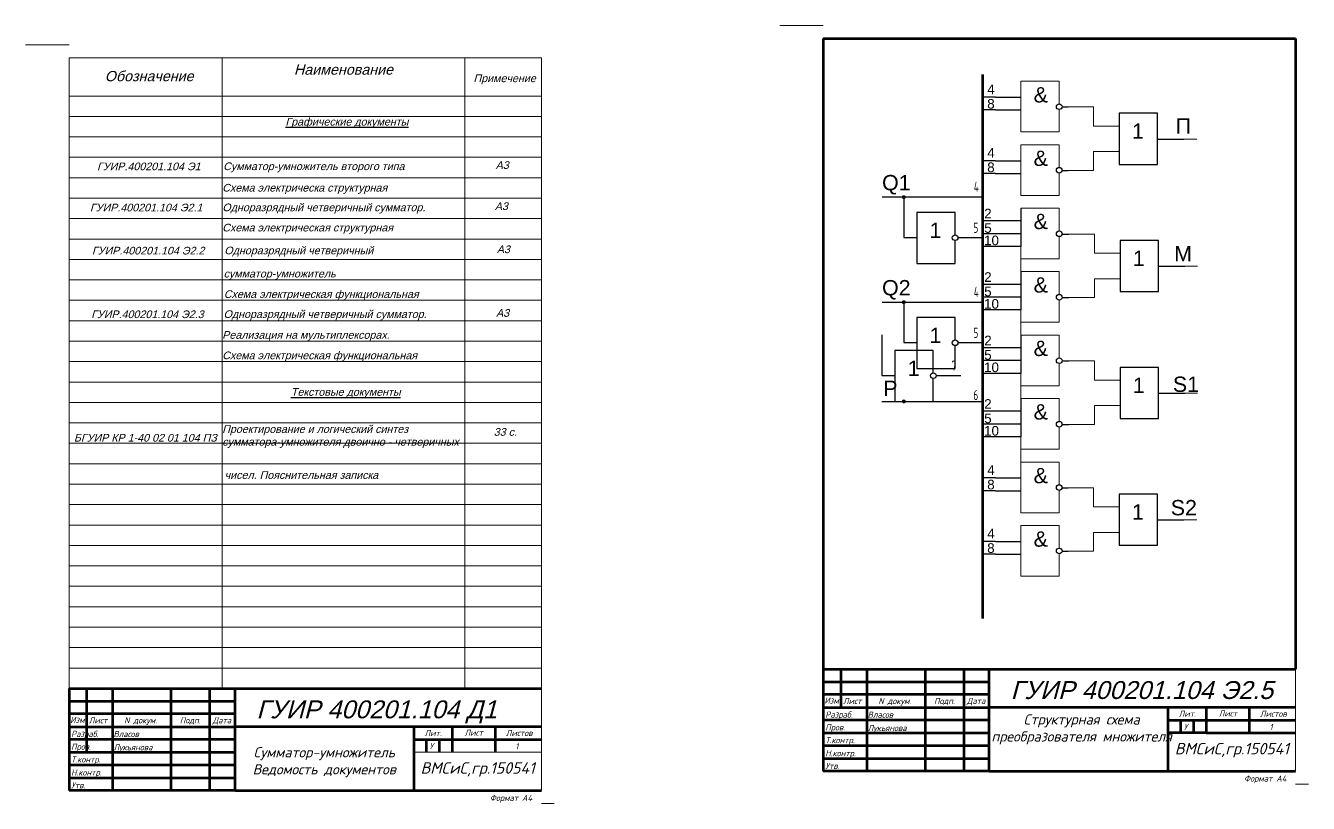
# Model space of a CAD drawing. Header units: millimetres. Extents: x 378 to 3574, y -250 to 1765.
# Drawn here: x 1731 to 2233, y 68 to 373 of the extents above; entities that cross this region are included whole.
import ezdxf
from ezdxf.enums import TextEntityAlignment as Align

# ---------------------------------------------------------------- set-up
doc = ezdxf.new("R2010")
doc.units = ezdxf.units.MM
doc.styles.get("Standard").update_dxf_attribs({"font": 'Arial.ttf'})
doc.styles.add('ЕСКД', font='eskd15.shx', dxfattribs={"width": 0.8})
doc.styles.add('чер', font='ISOCPEUR.TTF', dxfattribs={"oblique": 15})

msp = doc.modelspace()

# ---------------------------------------------------------------- hatches: boundary and pattern name
at = {"lineweight": 30, "transparency": 33554551}
h = msp.add_hatch(color=0, dxfattribs=at)
edge = h.paths.add_edge_path()
edge.add_arc((2074.66, 305.4), 0.773, 0, 360)
h = msp.add_hatch(color=0, dxfattribs=at)
edge = h.paths.add_edge_path()
edge.add_arc((2074.65, 264.25), 0.773, 0, 360)
h = msp.add_hatch(color=0, dxfattribs=at)
edge = h.paths.add_edge_path()
edge.add_arc((2074.67, 225.38), 0.773, 0, 360)

# ---------------------------------------------------------------- linework, layer by layer
at = {"color": 0, "linetype": 'ByBlock', "lineweight": 20, "transparency": 33554551}
for p, q in [((2043.12, 372.56), (2026.12, 372.56)), ((2043.12, 372.56), (2026.12, 372.56)), ((2043.12, 372.56), (2043.12, 372.56)), ((1747.71, 364.99), (1730.71, 364.99)), ((1747.71, 359.99), (1807.71, 359.99)), ((1747.71, 359.99), (1747.71, 344.99)), ((1747.71, 359.99), (1747.71, 344.99)), ((1807.71, 359.99), (1807.71, 336.99)), ((1807.71, 359.99), (1902.71, 359.99)), ((1902.71, 359.99), (1902.71, 112.99)), ((1902.71, 359.99), (1932.71, 359.99)), ((1932.71, 359.99), (1932.71, 112.99)), ((2228.12, 352.56), (2228.12, 344.56)), ((2120.51, 350.8), (2135.51, 350.8)), ((2120.51, 350.8), (2120.51, 330.94)), ((2135.51, 350.8), (2135.52, 341.92)), ((1747.71, 344.99), (1747.71, 336.99)), ((1747.71, 344.99), (1932.71, 344.99)), ((1932.71, 344.99), (1932.71, 336.99)), ((1747.71, 336.99), (1747.71, 112.99)), ((1932.71, 336.99), (1747.71, 336.99)), ((1807.71, 336.99), (1807.71, 112.99)), ((2135.51, 330.94), (2135.51, 339.69)), ((2139.01, 340.74), (2149.01, 340.74)), ((2149.01, 340.74), (2149.01, 333.24)), ((2159.01, 338.24), (2159.01, 333.24)), ((2159.01, 333.24), (2149.01, 333.24)), ((2159.01, 333.24), (2159.01, 323.24)), ((1932.71, 328.99), (1747.71, 328.99)), ((2120.51, 330.94), (2135.51, 330.94)), ((2120.51, 330.94), (2135.51, 330.94)), ((2184.39, 328.15), (2189.39, 328.15)), ((2120.51, 325.94), (2120.51, 306.09)), ((2135.51, 325.94), (2120.51, 325.94)), ((2135.51, 325.94), (2135.52, 317.07)), ((2154.01, 323.24), (2149.01, 323.24)), ((2149.01, 315.88), (2149.01, 323.24)), ((2159.01, 323.24), (2154.01, 323.24)), ((1932.71, 320.99), (1747.71, 320.99)), ((1932.71, 312.99), (1747.71, 312.99)), ((2135.51, 306.09), (2135.51, 314.84)), ((2139.01, 315.88), (2149.01, 315.88)), ((1932.71, 304.99), (1747.71, 304.99)), ((2135.51, 306.09), (2120.51, 306.09)), ((1932.71, 296.99), (1747.71, 296.99)), ((2120.51, 301.09), (2135.51, 301.09)), ((2135.51, 301.09), (2135.51, 292.16)), ((1932.71, 288.99), (1747.71, 288.99)), ((2135.51, 281.24), (2135.51, 289.93)), ((2139.36, 290.95), (2149.36, 290.95)), ((2149.36, 290.95), (2149.36, 283.45)), ((2159.36, 288.45), (2159.36, 283.45)), ((2120.51, 281.24), (2120.51, 286.09)), ((2159.36, 283.45), (2149.36, 283.45)), ((2159.36, 283.45), (2159.36, 273.45)), ((1932.71, 280.99), (1747.71, 280.99)), ((2135.51, 281.24), (2120.51, 281.24)), ((2120.51, 281.24), (2120.51, 276.24)), ((2184.74, 278.36), (2189.74, 278.36)), ((1932.71, 272.99), (1747.71, 272.99)), ((2120.51, 276.24), (2135.51, 276.24)), ((2135.51, 276.24), (2135.51, 267.31)), ((2154.36, 273.45), (2149.36, 273.45)), ((2149.36, 266.1), (2149.36, 273.45)), ((2159.36, 273.45), (2154.36, 273.45)), ((1932.71, 264.99), (1747.71, 264.99)), ((2135.51, 256.38), (2135.51, 265.08)), ((2139.36, 266.1), (2149.36, 266.1)), ((1932.71, 256.99), (1747.71, 256.99)), ((2120.51, 256.38), (2120.51, 261.24)), ((2135.51, 256.38), (2120.51, 256.38)), ((2120.51, 256.38), (2120.51, 251.38)), ((2120.51, 251.38), (2135.51, 251.38)), ((2135.51, 251.38), (2135.51, 242.45)), ((1932.71, 248.99), (1747.71, 248.99)), ((2139.36, 241.24), (2149.36, 241.24)), ((2149.36, 241.24), (2149.36, 233.74)), ((1932.71, 240.99), (1747.71, 240.99)), ((2120.51, 231.53), (2120.51, 236.38)), ((2135.51, 231.53), (2135.51, 240.22)), ((2159.36, 238.74), (2159.36, 233.74)), ((1932.71, 232.99), (1747.71, 232.99)), ((2135.51, 231.53), (2120.51, 231.53)), ((2120.51, 231.53), (2120.51, 226.53)), ((2159.36, 233.74), (2149.36, 233.74)), ((2159.36, 233.74), (2159.36, 223.74)), ((2120.51, 226.53), (2135.51, 226.53)), ((2135.51, 226.53), (2135.51, 217.6)), ((2184.74, 228.65), (2189.74, 228.65)), ((1932.71, 224.99), (1747.71, 224.99)), ((2154.36, 223.74), (2149.36, 223.74)), ((2149.36, 216.39), (2149.36, 223.74)), ((2159.36, 223.74), (2154.36, 223.74)), ((1932.71, 216.99), (1747.71, 216.99)), ((2139.36, 216.39), (2149.36, 216.39)), ((2120.51, 206.67), (2120.51, 211.53)), ((2135.51, 206.67), (2135.51, 215.37)), ((1932.71, 208.99), (1747.71, 208.99)), ((2135.51, 206.67), (2120.51, 206.67)), ((2120.51, 206.67), (2120.51, 201.67)), ((1932.71, 200.99), (1747.71, 200.99)), ((2120.51, 201.67), (2135.51, 201.67)), ((2120.51, 201.67), (2120.51, 181.82)), ((2135.51, 201.67), (2135.52, 192.8)), ((1932.71, 192.99), (1747.71, 192.99)), ((2139.01, 191.61), (2149.01, 191.61)), ((2149.01, 191.61), (2149.01, 184.11)), ((2135.51, 181.82), (2135.51, 190.57)), ((2159.01, 189.11), (2159.01, 184.11)), ((1932.71, 184.99), (1747.71, 184.99)), ((2120.51, 181.82), (2135.51, 181.82)), ((2120.51, 181.82), (2135.51, 181.82)), ((2159.01, 184.11), (2149.01, 184.11)), ((2159.01, 184.11), (2159.01, 174.11)), ((1932.71, 176.99), (1747.71, 176.99)), ((2120.51, 176.82), (2120.51, 156.97)), ((2135.51, 176.82), (2120.51, 176.82)), ((2135.51, 176.82), (2135.52, 167.94)), ((2184.39, 179.02), (2189.39, 179.02)), ((2154.01, 174.11), (2149.01, 174.11)), ((2149.01, 166.76), (2149.01, 174.11)), ((2159.01, 174.11), (2154.01, 174.11)), ((1932.71, 168.99), (1747.71, 168.99)), ((2139.01, 166.76), (2149.01, 166.76)), ((1932.71, 160.99), (1747.71, 160.99)), ((2135.51, 156.97), (2135.51, 165.71)), ((2135.51, 156.97), (2120.51, 156.97)), ((1932.71, 152.99), (1747.71, 152.99)), ((1932.71, 144.99), (1747.71, 144.99)), ((1932.71, 136.99), (1747.71, 136.99)), ((1932.71, 128.99), (1747.71, 128.99)), ((1932.71, 120.99), (1747.71, 120.99)), ((2043.12, 120.56), (2228.12, 120.56)), ((2228.12, 120.56), (2228.12, 80.56)), ((1747.71, 112.99), (1932.71, 112.99)), ((1932.71, 112.99), (1932.71, 72.99)), ((2193.12, 105.56), (2193.12, 95.56)), ((1897.71, 97.99), (1897.71, 87.99)), ((1897.71, 87.99), (1882.71, 87.99)), ((1897.71, 87.99), (1932.71, 87.99)), ((2228.12, 75.56), (2233.12, 75.56)), ((1932.71, 67.99), (1937.71, 67.99))]:
    msp.add_line(p, q, dxfattribs=at)
at = {"color": 0, "linetype": 'ByBlock', "lineweight": 60, "transparency": 33554551}
for p, q in [((2043.12, 367.56), (2103.12, 367.56)), ((2043.12, 367.56), (2043.12, 352.56)), ((2043.12, 367.56), (2043.12, 352.56)), ((2103.12, 367.56), (2198.12, 367.56)), ((2198.12, 367.56), (2228.12, 367.56)), ((2228.12, 367.56), (2228.12, 120.56)), ((2043.12, 352.56), (2043.12, 344.56)), ((2105.51, 353.38), (2105.52, 184.49)), ((2043.12, 344.56), (2043.12, 120.56)), ((2105.52, 184.49), (2105.52, 140.37)), ((2043.12, 120.56), (2228.12, 120.56)), ((2043.12, 120.56), (2043.12, 80.56)), ((2043.12, 115.56), (2108.12, 115.56)), ((2050.12, 105.56), (2050.12, 120.56)), ((2060.12, 120.56), (2060.12, 80.56)), ((2083.12, 80.56), (2083.12, 120.56)), ((2098.12, 120.56), (2098.12, 80.56)), ((2108.12, 80.56), (2108.12, 120.56)), ((1747.71, 112.99), (1932.71, 112.99)), ((1747.71, 112.99), (1747.71, 72.99)), ((1754.71, 87.99), (1754.71, 112.99)), ((1764.71, 112.99), (1764.71, 72.99)), ((1787.71, 72.99), (1787.71, 112.99)), ((1802.71, 112.99), (1802.71, 72.99)), ((1812.71, 72.99), (1812.71, 112.99)), ((2108.12, 110.56), (2043.12, 110.56)), ((1747.71, 107.99), (1812.71, 107.99)), ((2043.12, 105.56), (2108.12, 105.56)), ((2228.12, 105.56), (2108.12, 105.56)), ((2178.12, 105.56), (2178.12, 80.56)), ((2193.12, 105.56), (2193.12, 95.56)), ((2210.12, 95.56), (2210.12, 105.56)), ((1812.71, 102.99), (1747.71, 102.99)), ((2108.12, 100.56), (2043.12, 100.56)), ((2178.12, 100.56), (2228.12, 100.56)), ((2183.12, 95.56), (2183.12, 100.56)), ((2188.12, 100.56), (2188.12, 95.56)), ((1747.71, 97.99), (1812.71, 97.99)), ((1932.71, 97.99), (1812.71, 97.99)), ((1882.71, 97.99), (1882.71, 72.99)), ((1897.71, 97.99), (1897.71, 87.99)), ((1914.71, 87.99), (1914.71, 97.99)), ((2043.12, 95.56), (2108.12, 95.56)), ((2193.12, 95.56), (2178.12, 95.56)), ((2193.12, 95.56), (2228.12, 95.56)), ((1812.71, 92.99), (1747.71, 92.99)), ((1882.71, 92.99), (1932.71, 92.99)), ((1887.71, 87.99), (1887.71, 92.99)), ((1892.71, 92.99), (1892.71, 87.99)), ((2108.12, 90.56), (2043.12, 90.56)), ((1747.71, 87.99), (1812.71, 87.99)), ((2043.12, 85.56), (2108.12, 85.56)), ((1812.71, 82.99), (1747.71, 82.99)), ((2108.12, 80.56), (2043.12, 80.56)), ((2108.12, 80.56), (2228.12, 80.56)), ((1747.71, 77.99), (1812.71, 77.99)), ((1812.71, 72.99), (1747.71, 72.99)), ((1812.71, 72.99), (1932.71, 72.99))]:
    msp.add_line(p, q, dxfattribs=at)
at = {"color": 0, "linetype": 'ByBlock', "lineweight": -2, "transparency": 33554551}
for p, q in [((2110.59, 344.54), (2105.51, 344.54)), ((2110.59, 339.54), (2105.51, 339.54)), ((2136.63, 340.74), (2139.01, 340.74)), ((2174.01, 328.15), (2184.39, 328.15)), ((2110.59, 319.68), (2105.51, 319.68)), ((2110.59, 314.68), (2105.51, 314.68)), ((2136.63, 315.88), (2139.01, 315.88)), ((2066.15, 305.48), (2105.51, 305.48)), ((2094.73, 299.4), (2079.73, 299.4)), ((2094.73, 290.62), (2094.73, 299.4)), ((2120.51, 301.09), (2120.51, 296.09)), ((2110.59, 296.09), (2105.51, 296.09)), ((2120.51, 296.09), (2110.59, 296.09)), ((2120.51, 296.09), (2120.51, 291.09)), ((2120.51, 296.09), (2120.51, 291.09)), ((2094.73, 279.4), (2094.73, 288.4)), ((2105.52, 289.51), (2095.9, 289.51)), ((2110.59, 291.09), (2105.51, 291.09)), ((2120.51, 291.09), (2110.59, 291.09)), ((2120.51, 291.09), (2120.51, 286.09)), ((2136.67, 290.95), (2139.36, 290.95)), ((2110.59, 286.09), (2105.51, 286.09)), ((2120.51, 286.09), (2110.59, 286.09)), ((2079.73, 279.4), (2094.73, 279.4)), ((2174.36, 278.36), (2184.74, 278.36)), ((2120.51, 276.24), (2120.51, 271.24)), ((2110.59, 271.24), (2105.51, 271.24)), ((2120.51, 271.24), (2110.59, 271.24)), ((2120.51, 271.24), (2120.51, 266.24)), ((2120.51, 271.24), (2120.51, 266.24)), ((2066.14, 264.33), (2105.51, 264.33)), ((2110.59, 266.24), (2105.51, 266.24)), ((2120.51, 266.24), (2110.59, 266.24)), ((2120.51, 266.24), (2120.51, 261.24)), ((2136.67, 266.1), (2139.36, 266.1)), ((2094.72, 258.25), (2079.72, 258.25)), ((2094.72, 249.48), (2094.72, 258.25)), ((2110.59, 261.24), (2105.51, 261.24)), ((2120.51, 261.24), (2110.59, 261.24)), ((2120.51, 251.38), (2120.51, 246.38)), ((2094.72, 238.25), (2094.72, 247.25)), ((2105.52, 248.36), (2095.89, 248.36)), ((2110.59, 246.38), (2105.51, 246.38)), ((2120.51, 246.38), (2110.59, 246.38)), ((2120.51, 246.38), (2120.51, 241.38)), ((2120.51, 246.38), (2120.51, 241.38)), ((2086.18, 245.37, -1482.48), (2071.18, 245.37, -1482.48)), ((2086.18, 236.59, -1482.48), (2086.18, 245.37, -1482.48)), ((2110.59, 241.38), (2105.51, 241.38)), ((2120.51, 241.38), (2110.59, 241.38)), ((2120.51, 241.38), (2120.51, 236.38)), ((2136.67, 241.24), (2139.36, 241.24)), ((2079.72, 238.25), (2094.72, 238.25)), ((2110.59, 236.38), (2105.51, 236.38)), ((2120.51, 236.38), (2110.59, 236.38)), ((2086.18, 225.37, -1482.48), (2086.18, 234.37, -1482.48)), ((2096.97, 235.48, -1482.48), (2087.35, 235.48, -1482.48)), ((2120.51, 226.53), (2120.51, 221.53)), ((2174.36, 228.65), (2184.74, 228.65)), ((2066.08, 225.37), (2105.45, 225.37)), ((2071.18, 225.37, -1482.48), (2086.18, 225.37, -1482.48)), ((2110.59, 221.53), (2105.51, 221.53)), ((2120.51, 221.53), (2110.59, 221.53)), ((2120.51, 221.53), (2120.51, 216.53)), ((2120.51, 221.53), (2120.51, 216.53)), ((2110.59, 216.53), (2105.51, 216.53)), ((2120.51, 216.53), (2110.59, 216.53)), ((2120.51, 216.53), (2120.51, 211.53)), ((2136.67, 216.39), (2139.36, 216.39)), ((2110.59, 211.53), (2105.51, 211.53)), ((2120.51, 211.53), (2110.59, 211.53)), ((2110.59, 195.42), (2105.51, 195.42)), ((2136.63, 191.61), (2139.01, 191.61)), ((2110.59, 190.42), (2105.51, 190.42)), ((2174.01, 179.02), (2184.39, 179.02)), ((2110.59, 170.56), (2105.51, 170.56)), ((2136.63, 166.76), (2139.01, 166.76)), ((2110.59, 165.56), (2105.51, 165.56))]:
    msp.add_line(p, q, dxfattribs=at)
at = {"color": 0, "linetype": 'ByBlock', "transparency": 33554551}
for p, q in [((2110.59, 344.54), (2120.45, 344.54)), ((2110.59, 339.54), (2120.45, 339.54)), ((2110.59, 319.68), (2120.45, 319.68)), ((2110.59, 314.68), (2120.45, 314.68)), ((2110.59, 195.42), (2120.45, 195.42)), ((2110.59, 190.42), (2120.45, 190.42)), ((2110.59, 170.56), (2120.45, 170.56)), ((2110.59, 165.56), (2120.45, 165.56))]:
    msp.add_line(p, q, dxfattribs=at)
at = {"color": 0, "lineweight": -2, "transparency": 33554551}
for p, q in [((2074.63, 305.48), (2074.63, 289.59)), ((2079.73, 299.4), (2079.73, 289.4)), ((2074.63, 289.59), (2079.73, 289.59)), ((2079.73, 289.4), (2079.73, 279.4)), ((2074.62, 264.33), (2074.62, 248.45)), ((2079.72, 258.25), (2079.72, 248.25)), ((2066.08, 251.45, -1482.48), (2066.08, 235.56, -1482.48)), ((2074.62, 248.45), (2079.72, 248.45)), ((2079.72, 248.25), (2079.72, 238.25)), ((2071.18, 245.37, -1482.48), (2071.18, 235.37, -1482.48)), ((2066.08, 235.56, -1482.48), (2071.18, 235.56, -1482.48)), ((2071.18, 235.37, -1482.48), (2071.18, 225.37, -1482.48))]:
    msp.add_line(p, q, dxfattribs=at)
at = {"color": 0, "linetype": 'ByBlock', "lineweight": -2, "transparency": 33554551}
for points in [[(2159.01, 318.24), (2174.01, 318.24), (2174.01, 338.24), (2159.01, 338.24)], [(2159.36, 268.45), (2174.36, 268.45), (2174.36, 288.45), (2159.36, 288.45)], [(2159.36, 218.74), (2174.36, 218.74), (2174.36, 238.74), (2159.36, 238.74)], [(2159.01, 169.11), (2174.01, 169.11), (2174.01, 189.11), (2159.01, 189.11)]]:
    msp.add_lwpolyline(points, close=True, dxfattribs=at)
at = {"color": 0, "linetype": 'ByBlock', "transparency": 33554551}
for centre in [(2135.52, 340.81), (2135.52, 315.95), (2135.56, 291.05), (2135.56, 266.19), (2135.56, 241.34), (2135.56, 216.48), (2135.52, 191.68), (2135.52, 166.83)]:
    msp.add_circle(centre, 1.11, dxfattribs=at)
at = {"color": 0, "linetype": 'ByBlock', "lineweight": -2, "transparency": 33554551}
for centre in [(2094.78, 289.51), (2094.78, 248.36), (2086.23, 235.48, -1482.48)]:
    msp.add_circle(centre, 1.11, dxfattribs=at)

# ---------------------------------------------------------------- texts
at = {"color": 0, "linetype": 'ByBlock', "transparency": 33554551}
for s, height, p in [('4', 3.77, (2107.33, 345.72)), ('&', 6, (2125.51, 342.48)), ('8', 3.77, (2107.33, 340.07)), ('П', 6, (2181.17, 330.26)), ('4', 3.77, (2107.33, 320.86)), ('&', 6, (2125.51, 317.63)), ('8', 3.77, (2107.33, 315.21)), ('Q1', 6, (2066.15, 308.08)), ('2', 3.77, (2106.15, 297.08)), ('&', 6, (2125.51, 292.89)), ('5', 3.77, (2106.15, 291.43)), ('10', 3.767, (2106.09, 286.58)), ('M', 6, (2180.55, 280.3)), ('Q2', 6, (2066.14, 266.93)), ('2', 3.77, (2106.15, 272.22)), ('&', 6, (2125.51, 268.03)), ('5', 3.77, (2106.15, 266.57)), ('10', 3.767, (2106.09, 261.72)), ('2', 3.77, (2106.15, 247.37)), ('&', 6, (2125.51, 243.18)), ('5', 3.77, (2106.15, 241.72)), ('10', 3.767, (2106.09, 236.87)), ('P', 6, (2066.61, 227.54)), ('S1', 6, (2180.06, 229.12)), ('2', 3.77, (2106.15, 222.51)), ('&', 6, (2125.51, 218.32)), ('5', 3.77, (2106.15, 216.87)), ('10', 3.767, (2106.09, 212.01)), ('4', 3.77, (2107.33, 196.59)), ('&', 6, (2125.51, 193.36)), ('8', 3.77, (2107.33, 190.95)), ('S2', 6, (2179.22, 180.79)), ('4', 3.77, (2107.33, 171.74)), ('&', 6, (2125.51, 168.51)), ('8', 3.77, (2107.33, 166.09))]:
    msp.add_text(s, height=height, dxfattribs=at).set_placement(p)
at = {"color": 0, "linetype": 'ByBlock', "lineweight": -2, "transparency": 33554551}
for p in [(2164.01, 328.24), (2164.36, 278.45), (2164.36, 228.74), (2164.01, 179.11)]:
    msp.add_text('1', height=6, dxfattribs=at).set_placement(p)
at = {"color": 0, "lineweight": -2, "transparency": 33554551}
for p in [(2084.73, 289.4), (2084.72, 248.25), (2076.18, 235.37, -1482.48)]:
    msp.add_text('1', height=6, dxfattribs=at).set_placement(p)
at = {"color": 0, "linetype": 'ByBlock', "transparency": 33554551, "style": 'чер', "oblique": 15}
for s, p in [('Изм', (2043.56, 107.02)), ('Лист', (2050.85, 106.87)), ('Изм', (1748.15, 99.46)), ('Лист', (1755.44, 99.31)), ('Разраб.', (2043.92, 101.55)), ('Листов', (2214.18, 101.89)), ('Разраб.', (1748.51, 93.99)), ('Листов', (1918.77, 94.33)), ('Пров.', (2043.92, 96.55)), ('У', (2184.32, 96.79)), ('1', (2217.93, 96.73)), ('Пров.', (1748.51, 88.99)), ('У', (1888.91, 89.23)), ('1', (1922.51, 89.16)), ('Т.контр.', (2043.92, 91.55)), ('Т.контр.', (1748.51, 83.99)), ('Н.контр.', (2043.92, 86.44)), ('Н.контр.', (1748.51, 78.88)), ('Утв.', (2043.92, 81.44)), ('Утв.', (1748.51, 73.88)), ('Формат А4', (2207.95, 76.5)), ('Формат А4', (1912.53, 68.93))]:
    msp.add_text(s, height=2.4, dxfattribs=at).set_placement(p)
for s, p in [('N докум.', (2071.14, 106.87)), ('Подп.', (2090.58, 106.87)), ('Дата', (2102.98, 106.9)), ('N докум.', (1775.73, 99.31)), ('Подп.', (1795.17, 99.31)), ('Дата', (1807.57, 99.34)), ('Лит.', (2185.7, 101.87)), ('Лит.', (1890.29, 94.3))]:
    msp.add_text(s, height=2.4, dxfattribs=at).set_placement(p, align=Align.CENTER)
at = {"color": 0, "linetype": 'ByBlock', "lineweight": -2, "transparency": 33554551, "style": 'чер', "oblique": 15}
for s, p in [('Власов', (2060.52, 101.51)), ('Власов', (1765.11, 93.94)), ('Лукьянова', (2060.52, 96.3)), ('Лукьянова', (1765.11, 88.74))]:
    msp.add_text(s, height=2.4, dxfattribs=at).set_placement(p)
at = {"color": 0, "linetype": 'ByBlock', "lineweight": 60, "transparency": 33554551, "style": 'чер', "oblique": 15}
for p in [(2198.01, 102.01), (1902.6, 94.45)]:
    msp.add_text('Лист', height=2.4, dxfattribs=at).set_placement(p)
at = {"color": 0, "linetype": 'ByBlock', "transparency": 33554551, "attachment_point": 1, "style": 'чер'}
for s, insert, char_height, width in [('\\pxqc,t10;{\\fArial|b0|i0|c204|p0;Наименование}', (1817.9, 357.35, -182.45), 4, 74.5966), ('\\pxqc,t10;{\\fArial|b0|i0|c204|p0;Обозначение}', (1741.79, 354.8), 4, 74.5966), ('\\pxqc,t10;{\\fArial|b0|i0|c204|p0;Примечение}', (1901.85, 353.44), 3, 32.9419), ('\\pxqc,t10;{\\fArial|b0|i0|c204|p0;\\LГрафические документы}', (1814.14, 336.43, -23.6), 3, 84.7912), ('\\pxqc,t10;{\\fArial|b0|i0|c204|p0;ГУИР.400201.104 Э1}', (1741.66, 318.93), 3, 74.5966), ('\\pxql,t10;{\\fArial|b0|i0|c204|p0;\\H0.75x;Сумматор-умножитель второго типа\\H1.33333x;\\P }', (1808.08, 318.99), 4, 98.0705), ('\\pxqc,t10;{\\fArial|b0|i0|c204|p0;А3}', (1880.07, 319.46), 3, 74.5966), ('{\\fArial|b0|i0|c204|p0;Схема электрическа структурная }', (1807.71, 310.58), 3, 98.0705), ('\\pxqc,t10;{\\fArial|b0|i0|c204|p0;ГУИР.400201.104 Э2.1}', (1740.63, 302.82), 3, 74.5966), ('\\pxql,t10;{\\fArial|b0|i0|c204|p0;Одноразрядный четверичный сумматор. \\P\\P }', (1807.76, 302.88), 3, 98.0705), ('\\pxqc,t10;{\\fArial|b0|i0|c204|p0;А3}', (1879.74, 303.35), 3, 74.5966), ('\\pxql,t10;{\\fArial|b0|i0|c204|p0;Схема электрическая структурная\\P }', (1807.71, 294.97), 3, 98.0705), ('\\pxqc,t10;{\\fArial|b0|i0|c204|p0;А3}', (1880.53, 286.47), 3, 74.5966), ('\\pxqc,t10;{\\fArial|b0|i0|c204|p0;ГУИР.400201.104 Э2.2}', (1741.41, 285.94), 3, 74.5966), ('{\\fArial|b0|i0|c204|p0;\\H0.75x;Одноразрядный четверичный \\H1.33333x; }', (1808.54, 286.01), 4, 98.0705), ('{\\fArial|b0|i0|c204|p0;\\H0.75x;сумматор-умножитель}', (1808.24, 276.93), 4, 98.0705), ('{\\fArial|b0|i0|c204|p0;\\H0.75x;Схема электрическая функциональная}', (1808.34, 268.91), 4, 98.0705), ('\\pxql,t10;{\\fArial|b0|i0|c204|p0;\\H0.75x;Одноразрядный четверичный сумматор.\\H1.33333x;\\P }', (1808.24, 261.08), 4, 98.0705), ('\\pxqc,t10;{\\fArial|b0|i0|c204|p0;А3}', (1880.22, 261.54), 3, 74.5966), ('\\pxqc,t10;{\\fArial|b0|i0|c204|p0;ГУИР.400201.104 Э2.3}', (1741.11, 261.02), 3, 74.5966), ('{\\fArial|b0|i0|c204|p0;\\H0.75x;Реализация на мультиплексорах.}', (1807.71, 252.93, -39.34), 4, 98.0705), ('{\\fArial|b0|i0|c204|p0;\\H0.75x;Схема электрическая функциональная}', (1807.71, 244.93), 4, 98.0705), ('\\pxqc,t10;{\\fArial|b0|i0|c204|p0;\\LТекстовые документы}', (1813.69, 230.59, -23.6), 3, 84.7912), ('\\pxql,t10;{\\fArial|b0|i0|c204|p0;\\H0.75x;Проектирование и логический синтез сумматора-умножителя двоично - четверичных \\H1.33333x;  }', (1807.71, 216.07, -178.82), 4, 98.0705), ('\\pxqc,t10;{\\fArial|b0|i0|c204|p0;БГУИР КР 1-40 02 01 104 ПЗ}', (1740.3, 212.66), 3, 74.5966), ('\\pxqc,t10;{\\fArial|b0|i0|c204|p0;33 с.}', (1881.29, 214.94), 3, 74.5966), ('\\pxql,t10;{\\fArial|b0|i0|c204|p0; чисел. Пояснительная записка}', (1807.46, 198.06), 3, 98.0705), ('\\pxt10;{\\fArial|b0|i0|c204|p34;ГУИР 400201.104 Э2.5}', (2116.52, 115.86), 7, 118.3742), ('\\pxt10;{\\fArial|b0|i0|c204|p34;ГУИР 400201.104 Д1}', (1821.11, 108.3), 7, 118.3742), ('\\pxqc,t10;{\\H0.8x;Структурная схема преобразователя множителя}', (2107.64, 102.86), 5, 73.3234), ('\\pxqc,t10;{\\H0.8x;Сумматор-умножитель\\PВедомость документов}', (1810.36, 89.99), 5, 74.5966)]:
    msp.add_mtext(s, dxfattribs=dict(at, insert=insert, char_height=char_height, width=width))
at = {"color": 0, "linetype": 'ByBlock', "lineweight": -2, "transparency": 33554551, "attachment_point": 1}
for s, insert, char_height, width, style in [('4', (2102.1, 311.47), 4, 7.615, 'ЕСКД'), ('5', (2101.95, 295.4), 4, 7.615, 'ЕСКД'), ('4', (2102.1, 270.32), 4, 7.615, 'ЕСКД'), ('5', (2101.95, 254.25), 4, 7.615, 'ЕСКД'), ('7', (2093.4, 241.37, -1547.16), 4, 7.615, 'ЕСКД'), ('6', (2101.92, 229.91), 4, 7.615, 'ЕСКД'), ('\\pxt4;{\\H0.5625x;ВМСиС,гр.150541} ', (2180.8, 91.67), 8, 44.8152, 'чер'), ('\\pxt4;{\\H0.5625x;ВМСиС,гр.150541} ', (1885.39, 84.1), 8, 44.8152, 'чер')]:
    msp.add_mtext(s, dxfattribs=dict(at, insert=insert, char_height=char_height, width=width, style=style))

doc.saveas('drawing.dxf')
